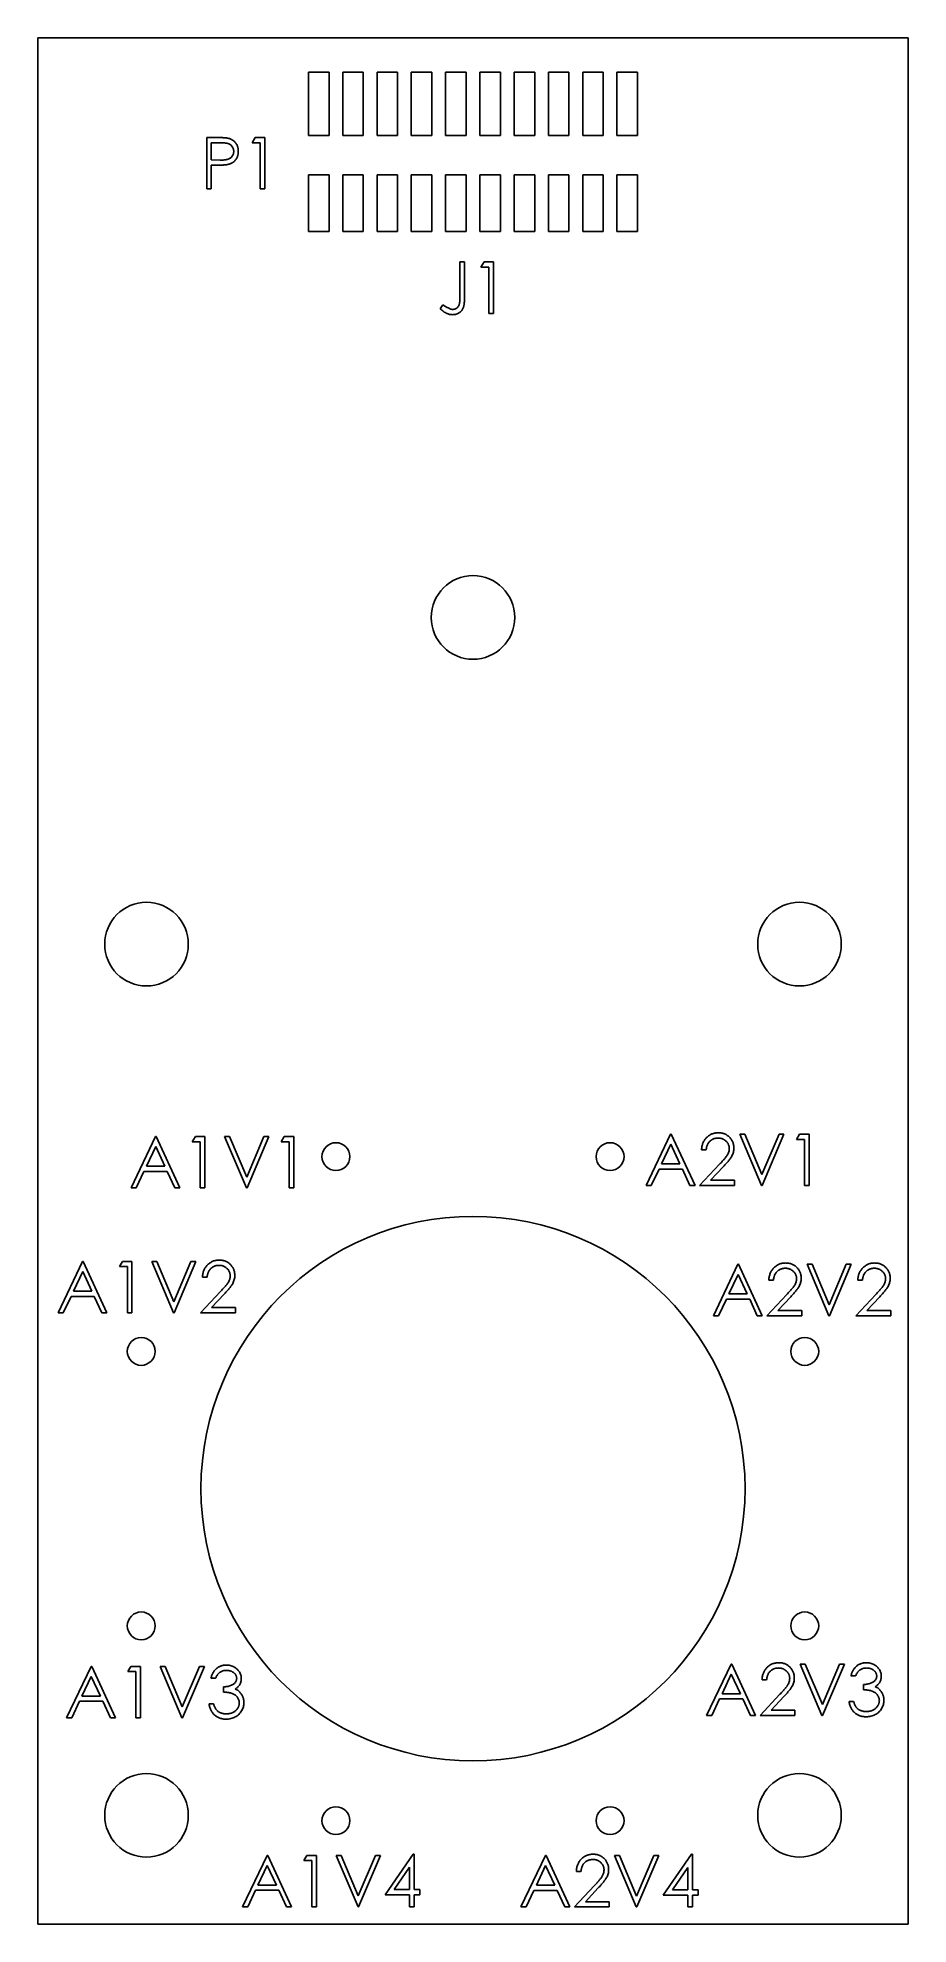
# Model space of a CAD drawing. Header units: millimetres. Extents: x 0 to 25.4, y 0 to 55.
import ezdxf

# ---------------------------------------------------------------- set-up
doc = ezdxf.new("R2010")
doc.units = ezdxf.units.MM

msp = doc.modelspace()

# ---------------------------------------------------------------- linework, layer by layer
at = {"color": 7, "linetype": 'Continuous', "lineweight": 25}
for p, q in [((25.4, 55), (0, 55)), ((0, 55), (0, 0)), ((25.4, 0), (25.4, 55)), ((8.5, 54), (7.9, 54)), ((7.9, 54), (7.9, 52.15)), ((8.5, 52.15), (8.5, 54)), ((9.5, 54), (8.9, 54)), ((8.9, 54), (8.9, 52.15)), ((9.5, 52.15), (9.5, 54)), ((10.5, 54), (9.9, 54)), ((9.9, 54), (9.9, 52.15)), ((10.5, 52.15), (10.5, 54)), ((11.5, 54), (10.9, 54)), ((10.9, 54), (10.9, 52.15)), ((11.5, 52.15), (11.5, 54)), ((12.5, 54), (11.9, 54)), ((11.9, 54), (11.9, 52.15)), ((12.5, 52.15), (12.5, 54)), ((13.5, 54), (12.9, 54)), ((12.9, 54), (12.9, 52.15)), ((13.5, 52.15), (13.5, 54)), ((14.5, 54), (13.9, 54)), ((13.9, 54), (13.9, 52.15)), ((14.5, 52.15), (14.5, 54)), ((15.5, 54), (14.9, 54)), ((14.9, 54), (14.9, 52.15)), ((15.5, 52.15), (15.5, 54)), ((16.5, 54), (15.9, 54)), ((15.9, 54), (15.9, 52.15)), ((16.5, 52.15), (16.5, 54)), ((17.5, 54), (16.9, 54)), ((16.9, 54), (16.9, 52.15)), ((17.5, 52.15), (17.5, 54)), ((4.93, 52.09), (5.224, 52.09)), ((4.93, 50.59), (4.93, 52.09)), ((5.065, 51.936), (5.065, 51.436)), ((5.339, 51.936), (5.065, 51.936)), ((6.257, 51.936), (6.345, 52.09)), ((6.488, 51.936), (6.257, 51.936)), ((6.345, 52.09), (6.622, 52.09)), ((6.488, 50.59), (6.488, 51.936)), ((6.622, 52.09), (6.622, 50.59)), ((7.9, 52.15), (8.5, 52.15)), ((8.9, 52.15), (9.5, 52.15)), ((9.9, 52.15), (10.5, 52.15)), ((10.9, 52.15), (11.5, 52.15)), ((11.9, 52.15), (12.5, 52.15)), ((12.9, 52.15), (13.5, 52.15)), ((13.9, 52.15), (14.5, 52.15)), ((14.9, 52.15), (15.5, 52.15)), ((15.9, 52.15), (16.5, 52.15)), ((16.9, 52.15), (17.5, 52.15)), ((5.065, 51.436), (5.327, 51.433)), ((5.065, 51.282), (5.065, 50.59)), ((5.172, 51.282), (5.065, 51.282)), ((8.5, 51), (7.9, 51)), ((7.9, 51), (7.9, 49.35)), ((8.5, 49.35), (8.5, 51)), ((8.9, 51), (8.9, 49.35)), ((9.5, 51), (8.9, 51)), ((9.5, 49.35), (9.5, 51)), ((10.5, 51), (9.9, 51)), ((9.9, 51), (9.9, 49.35)), ((10.5, 49.35), (10.5, 51)), ((11.5, 51), (10.9, 51)), ((10.9, 51), (10.9, 49.35)), ((11.5, 49.35), (11.5, 51)), ((12.5, 51), (11.9, 51)), ((11.9, 51), (11.9, 49.35)), ((12.5, 49.35), (12.5, 51)), ((13.5, 51), (12.9, 51)), ((12.9, 51), (12.9, 49.35)), ((13.5, 49.35), (13.5, 51)), ((14.5, 51), (13.9, 51)), ((13.9, 51), (13.9, 49.35)), ((14.5, 49.35), (14.5, 51)), ((15.5, 51), (14.9, 51)), ((14.9, 51), (14.9, 49.35)), ((15.5, 49.35), (15.5, 51)), ((16.5, 51), (15.9, 51)), ((15.9, 51), (15.9, 49.35)), ((16.5, 49.35), (16.5, 51)), ((17.5, 51), (16.9, 51)), ((16.9, 51), (16.9, 49.35)), ((17.5, 49.35), (17.5, 51)), ((5.065, 50.59), (4.93, 50.59)), ((6.622, 50.59), (6.488, 50.59)), ((7.9, 49.35), (8.5, 49.35)), ((8.9, 49.35), (9.5, 49.35)), ((9.9, 49.35), (10.5, 49.35)), ((10.9, 49.35), (11.5, 49.35)), ((11.9, 49.35), (12.5, 49.35)), ((12.9, 49.35), (13.5, 49.35)), ((13.9, 49.35), (14.5, 49.35)), ((14.9, 49.35), (15.5, 49.35)), ((15.9, 49.35), (16.5, 49.35)), ((16.9, 49.35), (17.5, 49.35)), ((12.318, 48.465), (12.453, 48.465)), ((12.318, 47.467), (12.318, 48.465)), ((12.453, 48.465), (12.453, 47.452)), ((12.933, 48.311), (13.022, 48.465)), ((13.022, 48.465), (13.299, 48.465)), ((13.299, 48.465), (13.299, 46.965)), ((13.164, 48.311), (12.933, 48.311)), ((13.164, 46.965), (13.164, 48.311)), ((11.741, 47.1), (11.82, 47.215)), ((13.299, 46.965), (13.164, 46.965)), ((2.723, 21.466), (3.434, 22.966)), ((3.442, 22.674), (3.171, 22.101)), ((3.434, 22.966), (3.454, 22.966)), ((3.707, 22.101), (3.442, 22.674)), ((3.454, 22.966), (4.146, 21.466)), ((4.511, 22.812), (4.599, 22.966)), ((4.742, 22.812), (4.511, 22.812)), ((4.599, 22.966), (4.877, 22.966)), ((4.742, 21.466), (4.742, 22.812)), ((4.877, 22.966), (4.877, 21.466)), ((5.454, 22.966), (5.598, 22.966)), ((6.088, 21.466), (5.454, 22.966)), ((5.598, 22.966), (6.098, 21.784)), ((6.098, 21.784), (6.598, 22.966)), ((6.742, 22.966), (6.107, 21.466)), ((6.598, 22.966), (6.742, 22.966)), ((7.107, 22.812), (7.195, 22.966)), ((7.338, 22.812), (7.107, 22.812)), ((7.195, 22.966), (7.473, 22.966)), ((7.338, 21.466), (7.338, 22.812)), ((7.473, 22.966), (7.473, 21.466)), ((17.754, 21.537), (18.466, 23.037)), ((18.474, 22.744), (18.202, 22.171)), ((18.466, 23.037), (18.485, 23.037)), ((18.738, 22.171), (18.474, 22.744)), ((18.485, 23.037), (19.177, 21.537)), ((19.504, 22.575), (19.37, 22.575)), ((20.485, 23.037), (20.629, 23.037)), ((21.12, 21.537), (20.485, 23.037)), ((20.629, 23.037), (21.129, 21.855)), ((21.129, 21.855), (21.629, 23.037)), ((21.773, 23.037), (21.139, 21.537)), ((21.629, 23.037), (21.773, 23.037)), ((22.139, 22.883), (22.227, 23.037)), ((22.37, 22.883), (22.139, 22.883)), ((22.227, 23.037), (22.504, 23.037)), ((22.37, 21.537), (22.37, 22.883)), ((22.504, 23.037), (22.504, 21.537)), ((3.171, 22.101), (3.707, 22.101)), ((18.129, 22.017), (17.901, 21.537)), ((18.809, 22.017), (18.129, 22.017)), ((18.202, 22.171), (18.738, 22.171)), ((19.031, 21.537), (18.809, 22.017)), ((19.312, 21.537), (19.894, 22.157)), ((20.008, 22.091), (19.633, 21.69)), ((2.87, 21.466), (2.723, 21.466)), ((3.098, 21.947), (2.87, 21.466)), ((3.778, 21.947), (3.098, 21.947)), ((4, 21.466), (3.778, 21.947)), ((4.146, 21.466), (4, 21.466)), ((4.877, 21.466), (4.742, 21.466)), ((6.107, 21.466), (6.088, 21.466)), ((7.473, 21.466), (7.338, 21.466)), ((17.901, 21.537), (17.754, 21.537)), ((19.177, 21.537), (19.031, 21.537)), ((20.331, 21.537), (19.312, 21.537)), ((19.633, 21.69), (20.331, 21.69)), ((20.331, 21.69), (20.331, 21.537)), ((21.139, 21.537), (21.12, 21.537)), ((22.504, 21.537), (22.37, 21.537)), ((0.597, 17.825), (1.308, 19.325)), ((1.308, 19.325), (1.328, 19.325)), ((1.328, 19.325), (2.02, 17.825)), ((2.385, 19.172), (2.473, 19.325)), ((2.473, 19.325), (2.751, 19.325)), ((2.751, 19.325), (2.751, 17.825)), ((3.328, 19.325), (3.472, 19.325)), ((3.962, 17.825), (3.328, 19.325)), ((3.472, 19.325), (3.972, 18.143)), ((3.972, 18.143), (4.472, 19.325)), ((4.616, 19.325), (3.982, 17.825)), ((4.472, 19.325), (4.616, 19.325)), ((1.317, 19.033), (1.045, 18.46)), ((1.581, 18.46), (1.317, 19.033)), ((2.616, 19.172), (2.385, 19.172)), ((2.616, 17.825), (2.616, 19.172)), ((4.943, 18.864), (4.808, 18.864)), ((19.717, 17.74), (20.429, 19.24)), ((20.437, 18.948), (20.165, 18.375)), ((20.429, 19.24), (20.448, 19.24)), ((20.701, 18.375), (20.437, 18.948)), ((20.448, 19.24), (21.14, 17.74)), ((21.467, 18.779), (21.333, 18.779)), ((22.448, 19.24), (22.592, 19.24)), ((23.083, 17.74), (22.448, 19.24)), ((22.592, 19.24), (23.092, 18.058)), ((23.092, 18.058), (23.592, 19.24)), ((23.736, 19.24), (23.102, 17.74)), ((23.592, 19.24), (23.736, 19.24)), ((24.063, 18.779), (23.929, 18.779)), ((0.972, 18.306), (0.744, 17.825)), ((1.652, 18.306), (0.972, 18.306)), ((1.045, 18.46), (1.581, 18.46)), ((1.874, 17.825), (1.652, 18.306)), ((4.751, 17.825), (5.332, 18.446)), ((5.447, 18.38), (5.072, 17.979)), ((20.092, 18.221), (19.864, 17.74)), ((20.772, 18.221), (20.092, 18.221)), ((20.165, 18.375), (20.701, 18.375)), ((20.994, 17.74), (20.772, 18.221)), ((21.275, 17.74), (21.857, 18.361)), ((21.971, 18.295), (21.596, 17.894)), ((23.871, 17.74), (24.453, 18.361)), ((24.568, 18.295), (24.192, 17.894)), ((0.744, 17.825), (0.597, 17.825)), ((2.02, 17.825), (1.874, 17.825)), ((2.751, 17.825), (2.616, 17.825)), ((3.982, 17.825), (3.962, 17.825)), ((5.77, 17.825), (4.751, 17.825)), ((5.072, 17.979), (5.77, 17.979)), ((5.77, 17.979), (5.77, 17.825)), ((19.864, 17.74), (19.717, 17.74)), ((21.14, 17.74), (20.994, 17.74)), ((22.294, 17.74), (21.275, 17.74)), ((21.596, 17.894), (22.294, 17.894)), ((22.294, 17.894), (22.294, 17.74)), ((23.102, 17.74), (23.083, 17.74)), ((24.89, 17.74), (23.871, 17.74)), ((24.192, 17.894), (24.89, 17.894)), ((24.89, 17.894), (24.89, 17.74)), ((0.844, 6.019), (1.555, 7.519)), ((1.564, 7.226), (1.292, 6.653)), ((1.555, 7.519), (1.575, 7.519)), ((1.828, 6.653), (1.564, 7.226)), ((1.575, 7.519), (2.267, 6.019)), ((2.632, 7.365), (2.72, 7.519)), ((2.863, 7.365), (2.632, 7.365)), ((2.72, 7.519), (2.998, 7.519)), ((2.863, 6.019), (2.863, 7.365)), ((2.998, 7.519), (2.998, 6.019)), ((3.575, 7.519), (3.719, 7.519)), ((4.209, 6.019), (3.575, 7.519)), ((3.719, 7.519), (4.219, 6.337)), ((4.219, 6.337), (4.719, 7.519)), ((4.863, 7.519), (4.229, 6.019)), ((4.719, 7.519), (4.863, 7.519)), ((5.19, 7.173), (5.055, 7.173)), ((19.517, 6.087), (20.228, 7.587)), ((20.236, 7.295), (19.965, 6.722)), ((20.228, 7.587), (20.248, 7.587)), ((20.501, 6.722), (20.236, 7.295)), ((20.248, 7.587), (20.94, 6.087)), ((22.248, 7.587), (22.392, 7.587)), ((22.882, 6.087), (22.248, 7.587)), ((22.392, 7.587), (22.892, 6.405)), ((22.892, 6.405), (23.392, 7.587)), ((23.536, 7.587), (22.901, 6.087)), ((23.392, 7.587), (23.536, 7.587)), ((23.863, 7.241), (23.728, 7.241)), ((1.292, 6.653), (1.828, 6.653)), ((5.421, 6.769), (5.421, 6.923)), ((19.965, 6.722), (20.501, 6.722)), ((21.074, 6.087), (21.656, 6.708)), ((21.267, 7.125), (21.132, 7.125)), ((21.771, 6.641), (21.396, 6.241)), ((24.094, 6.837), (24.094, 6.991)), ((1.219, 6.5), (0.991, 6.019)), ((1.899, 6.5), (1.219, 6.5)), ((2.121, 6.019), (1.899, 6.5)), ((4.998, 6.423), (5.132, 6.423)), ((19.664, 6.087), (19.517, 6.087)), ((19.892, 6.568), (19.664, 6.087)), ((20.572, 6.568), (19.892, 6.568)), ((20.793, 6.087), (20.572, 6.568)), ((20.94, 6.087), (20.793, 6.087)), ((22.094, 6.087), (21.074, 6.087)), ((21.396, 6.241), (22.094, 6.241)), ((22.094, 6.241), (22.094, 6.087)), ((22.901, 6.087), (22.882, 6.087)), ((23.671, 6.491), (23.805, 6.491)), ((0.991, 6.019), (0.844, 6.019)), ((2.267, 6.019), (2.121, 6.019)), ((2.998, 6.019), (2.863, 6.019)), ((4.229, 6.019), (4.209, 6.019)), ((5.979, 0.509), (6.691, 2.009)), ((6.699, 1.717), (6.427, 1.144)), ((6.691, 2.009), (6.71, 2.009)), ((6.963, 1.144), (6.699, 1.717)), ((6.71, 2.009), (7.402, 0.509)), ((7.768, 1.855), (7.856, 2.009)), ((7.998, 1.855), (7.768, 1.855)), ((7.856, 2.009), (8.133, 2.009)), ((7.998, 0.509), (7.998, 1.855)), ((8.133, 2.009), (8.133, 0.509)), ((8.71, 2.009), (8.854, 2.009)), ((9.345, 0.509), (8.71, 2.009)), ((8.854, 2.009), (9.354, 0.827)), ((9.354, 0.827), (9.854, 2.009)), ((9.998, 2.009), (9.364, 0.509)), ((9.854, 2.009), (9.998, 2.009)), ((10.133, 0.855), (10.952, 2.048)), ((10.845, 1.66), (10.397, 1.009)), ((10.845, 1.009), (10.845, 1.66)), ((10.952, 2.048), (10.979, 2.048)), ((10.979, 2.048), (10.979, 1.009)), ((14.1, 0.504), (14.811, 2.004)), ((14.819, 1.712), (14.548, 1.139)), ((14.811, 2.004), (14.83, 2.004)), ((15.084, 1.139), (14.819, 1.712)), ((14.83, 2.004), (15.523, 0.504)), ((16.83, 2.004), (16.975, 2.004)), ((17.465, 0.504), (16.83, 2.004)), ((16.975, 2.004), (17.475, 0.822)), ((17.475, 0.822), (17.975, 2.004)), ((18.119, 2.004), (17.484, 0.504)), ((17.975, 2.004), (18.119, 2.004)), ((18.253, 0.85), (19.072, 2.043)), ((18.965, 1.656), (18.518, 1.004)), ((18.965, 1.004), (18.965, 1.656)), ((19.072, 2.043), (19.1, 2.043)), ((19.1, 2.043), (19.1, 1.004)), ((6.427, 1.144), (6.963, 1.144)), ((14.548, 1.139), (15.084, 1.139)), ((15.657, 0.504), (16.239, 1.125)), ((15.85, 1.543), (15.715, 1.543)), ((6.354, 0.99), (6.126, 0.509)), ((7.034, 0.99), (6.354, 0.99)), ((7.256, 0.509), (7.034, 0.99)), ((10.845, 0.855), (10.133, 0.855)), ((10.397, 1.009), (10.845, 1.009)), ((10.845, 0.509), (10.845, 0.855)), ((10.979, 1.009), (11.152, 1.009)), ((10.979, 0.855), (10.979, 0.509)), ((11.152, 0.855), (10.979, 0.855)), ((11.152, 1.009), (11.152, 0.855)), ((14.475, 0.985), (14.247, 0.504)), ((15.155, 0.985), (14.475, 0.985)), ((15.376, 0.504), (15.155, 0.985)), ((16.354, 1.059), (15.978, 0.658)), ((15.978, 0.658), (16.676, 0.658)), ((16.676, 0.658), (16.676, 0.504)), ((18.965, 0.85), (18.253, 0.85)), ((18.518, 1.004), (18.965, 1.004)), ((18.965, 0.504), (18.965, 0.85)), ((19.1, 1.004), (19.273, 1.004)), ((19.1, 0.85), (19.1, 0.504)), ((19.273, 0.85), (19.1, 0.85)), ((19.273, 1.004), (19.273, 0.85)), ((0, 0), (25.4, 0)), ((6.126, 0.509), (5.979, 0.509)), ((7.402, 0.509), (7.256, 0.509)), ((8.133, 0.509), (7.998, 0.509)), ((9.364, 0.509), (9.345, 0.509)), ((10.979, 0.509), (10.845, 0.509)), ((14.247, 0.504), (14.1, 0.504)), ((15.523, 0.504), (15.376, 0.504)), ((16.676, 0.504), (15.657, 0.504)), ((17.484, 0.504), (17.465, 0.504)), ((19.1, 0.504), (18.965, 0.504))]:
    msp.add_line(p, q, dxfattribs=at)
for centre, radius in [((12.7, 38.1), 1.219), ((3.175, 28.575), 1.219), ((22.225, 28.575), 1.219), ((8.7, 22.38), 0.406), ((16.7, 22.38), 0.406), ((12.7, 12.7), 7.937), ((3.02, 16.7), 0.406), ((22.38, 16.7), 0.406), ((3.02, 8.7), 0.406), ((22.38, 8.7), 0.406), ((3.175, 3.175), 1.219), ((22.225, 3.175), 1.219), ((8.7, 3.02), 0.406), ((16.7, 3.02), 0.406)]:
    msp.add_circle(centre, radius, dxfattribs=at)
for points, knots in [([(5.224, 52.09), (5.244, 52.09), (5.283, 52.09), (5.339, 52.088), (5.389, 52.087), (5.435, 52.084), (5.475, 52.081), (5.51, 52.078), (5.54, 52.073), (5.558, 52.069), (5.566, 52.067)], [0, 0, 0, 0, 0.176956, 0.339055, 0.486318, 0.618781, 0.735619, 0.838742, 0.926457, 1, 1, 1, 1]), ([(5.718, 51.687), (5.718, 51.699), (5.717, 51.723), (5.709, 51.758), (5.695, 51.792), (5.677, 51.823), (5.654, 51.851), (5.628, 51.876), (5.598, 51.896), (5.57, 51.908), (5.546, 51.916), (5.524, 51.922), (5.5, 51.926), (5.473, 51.93), (5.443, 51.933), (5.411, 51.935), (5.376, 51.936), (5.352, 51.936), (5.339, 51.936)], [0, 0, 0, 0, 0.070044, 0.139238, 0.208197, 0.279173, 0.349987, 0.418354, 0.48761, 0.557411, 0.59533, 0.637964, 0.685913, 0.738185, 0.796103, 0.858517, 0.926658, 1, 1, 1, 1]), ([(5.566, 52.067), (5.576, 52.064), (5.597, 52.059), (5.626, 52.048), (5.654, 52.034), (5.681, 52.019), (5.706, 52.001), (5.73, 51.982), (5.752, 51.96), (5.773, 51.936), (5.792, 51.911), (5.808, 51.884), (5.822, 51.855), (5.834, 51.825), (5.842, 51.792), (5.848, 51.759), (5.852, 51.724), (5.853, 51.7), (5.853, 51.687)], [0, 0, 0, 0, 0.062481, 0.12349, 0.183411, 0.243153, 0.302127, 0.36171, 0.421842, 0.482932, 0.544552, 0.605681, 0.66768, 0.729984, 0.794551, 0.860346, 0.928907, 1, 1, 1, 1]), ([(5.554, 51.307), (5.544, 51.305), (5.524, 51.3), (5.49, 51.295), (5.45, 51.291), (5.405, 51.288), (5.355, 51.285), (5.299, 51.283), (5.237, 51.282), (5.194, 51.282), (5.172, 51.282)], [0, 0, 0, 0, 0.075173, 0.164746, 0.268017, 0.385912, 0.517789, 0.663691, 0.824413, 1, 1, 1, 1]), ([(5.327, 51.433), (5.34, 51.433), (5.365, 51.433), (5.401, 51.434), (5.434, 51.436), (5.464, 51.439), (5.492, 51.443), (5.517, 51.447), (5.54, 51.453), (5.566, 51.461), (5.595, 51.475), (5.627, 51.495), (5.654, 51.52), (5.677, 51.549), (5.695, 51.58), (5.709, 51.614), (5.717, 51.65), (5.718, 51.674), (5.718, 51.687)], [0, 0, 0, 0, 0.072538, 0.140034, 0.202496, 0.260575, 0.313228, 0.361583, 0.404878, 0.444127, 0.5164, 0.586507, 0.655085, 0.724384, 0.793974, 0.861638, 0.930111, 1, 1, 1, 1]), ([(5.853, 51.687), (5.853, 51.675), (5.853, 51.651), (5.848, 51.616), (5.843, 51.582), (5.834, 51.55), (5.822, 51.52), (5.809, 51.491), (5.792, 51.464), (5.774, 51.438), (5.753, 51.415), (5.73, 51.393), (5.705, 51.374), (5.679, 51.356), (5.65, 51.341), (5.62, 51.327), (5.587, 51.316), (5.565, 51.31), (5.554, 51.307)], [0, 0, 0, 0, 0.070119, 0.137192, 0.202016, 0.264631, 0.326117, 0.38601, 0.445812, 0.505298, 0.564633, 0.624283, 0.683902, 0.743953, 0.805388, 0.868388, 0.933084, 1, 1, 1, 1]), ([(12.453, 47.452), (12.453, 47.433), (12.452, 47.397), (12.451, 47.346), (12.448, 47.298), (12.444, 47.255), (12.439, 47.217), (12.433, 47.183), (12.426, 47.153), (12.416, 47.12), (12.398, 47.083), (12.372, 47.044), (12.339, 47.01), (12.301, 46.98), (12.258, 46.956), (12.21, 46.939), (12.158, 46.928), (12.122, 46.927), (12.103, 46.926)], [0, 0, 0, 0, 0.077361, 0.148542, 0.214008, 0.272995, 0.326409, 0.37388, 0.41602, 0.452126, 0.518002, 0.582367, 0.647044, 0.71333, 0.780912, 0.850395, 0.922923, 1, 1, 1, 1]), ([(12.11, 47.08), (12.121, 47.081), (12.141, 47.082), (12.171, 47.089), (12.2, 47.101), (12.226, 47.118), (12.25, 47.138), (12.27, 47.163), (12.286, 47.19), (12.296, 47.216), (12.303, 47.24), (12.307, 47.261), (12.31, 47.286), (12.313, 47.315), (12.315, 47.348), (12.317, 47.384), (12.318, 47.424), (12.318, 47.452), (12.318, 47.467)], [0, 0, 0, 0, 0.062326, 0.123196, 0.184036, 0.246964, 0.310699, 0.373268, 0.436588, 0.502125, 0.539005, 0.583255, 0.634447, 0.692676, 0.75857, 0.831659, 0.911917, 1, 1, 1, 1]), ([(12.103, 46.926), (12.088, 46.927), (12.059, 46.928), (12.016, 46.935), (11.972, 46.947), (11.928, 46.964), (11.884, 46.988), (11.838, 47.018), (11.79, 47.056), (11.758, 47.085), (11.741, 47.1)], [0, 0, 0, 0, 0.106071, 0.213422, 0.321685, 0.433858, 0.554081, 0.687587, 0.836466, 1, 1, 1, 1]), ([(11.82, 47.215), (11.839, 47.202), (11.873, 47.179), (11.924, 47.148), (11.969, 47.122), (11.999, 47.108), (12.012, 47.102)], [0, 0, 0, 0, 0.299184, 0.564899, 0.798548, 1, 1, 1, 1]), ([(12.012, 47.102), (12.02, 47.099), (12.037, 47.092), (12.061, 47.085), (12.086, 47.081), (12.102, 47.081), (12.11, 47.08)], [0, 0, 0, 0, 0.262952, 0.515707, 0.762109, 1, 1, 1, 1]), ([(19.37, 22.575), (19.37, 22.593), (19.372, 22.628), (19.38, 22.679), (19.392, 22.728), (19.408, 22.774), (19.428, 22.818), (19.453, 22.86), (19.481, 22.899), (19.514, 22.935), (19.55, 22.968), (19.588, 22.997), (19.628, 23.021), (19.67, 23.041), (19.714, 23.056), (19.761, 23.067), (19.809, 23.074), (19.842, 23.075), (19.859, 23.075)], [0, 0, 0, 0, 0.068791, 0.135103, 0.198979, 0.261904, 0.323495, 0.385195, 0.446969, 0.509765, 0.572251, 0.633405, 0.693251, 0.752583, 0.812579, 0.873275, 0.93555, 1, 1, 1, 1]), ([(19.852, 22.921), (19.84, 22.921), (19.817, 22.92), (19.783, 22.916), (19.751, 22.909), (19.72, 22.899), (19.691, 22.886), (19.663, 22.871), (19.637, 22.852), (19.612, 22.831), (19.59, 22.807), (19.57, 22.78), (19.552, 22.752), (19.537, 22.721), (19.525, 22.688), (19.515, 22.652), (19.508, 22.614), (19.505, 22.588), (19.504, 22.575)], [0, 0, 0, 0, 0.064439, 0.126547, 0.186887, 0.245878, 0.304041, 0.362191, 0.420976, 0.48066, 0.5406, 0.600689, 0.661936, 0.724443, 0.789038, 0.856314, 0.926352, 1, 1, 1, 1]), ([(20.177, 22.617), (20.177, 22.627), (20.176, 22.648), (20.172, 22.677), (20.164, 22.706), (20.154, 22.733), (20.141, 22.76), (20.124, 22.785), (20.105, 22.809), (20.083, 22.832), (20.059, 22.853), (20.033, 22.871), (20.006, 22.887), (19.978, 22.899), (19.948, 22.909), (19.917, 22.916), (19.885, 22.92), (19.863, 22.921), (19.852, 22.921)], [0, 0, 0, 0, 0.061965, 0.122122, 0.180988, 0.239933, 0.299906, 0.359989, 0.421776, 0.486576, 0.551535, 0.615018, 0.677259, 0.73973, 0.80305, 0.866495, 0.931973, 1, 1, 1, 1]), ([(19.859, 23.075), (19.875, 23.075), (19.907, 23.074), (19.955, 23.067), (20, 23.057), (20.042, 23.043), (20.082, 23.024), (20.119, 23.001), (20.155, 22.974), (20.187, 22.943), (20.216, 22.909), (20.242, 22.873), (20.263, 22.836), (20.281, 22.798), (20.295, 22.758), (20.305, 22.716), (20.31, 22.673), (20.311, 22.644), (20.312, 22.629)], [0, 0, 0, 0, 0.0694755, 0.1365168, 0.2007888, 0.2638297, 0.325735, 0.3872907, 0.4495092, 0.5129678, 0.5762752, 0.6375801, 0.6979026, 0.7571721, 0.8165985, 0.8766532, 0.9372896, 1, 1, 1, 1]), ([(19.894, 22.157), (19.908, 22.172), (19.935, 22.201), (19.973, 22.242), (20.008, 22.281), (20.039, 22.316), (20.065, 22.349), (20.089, 22.378), (20.108, 22.405), (20.128, 22.436), (20.148, 22.474), (20.165, 22.521), (20.175, 22.569), (20.177, 22.601), (20.177, 22.617)], [0, 0, 0, 0, 0.110803, 0.212829, 0.306101, 0.390647, 0.466924, 0.534481, 0.593587, 0.644557, 0.7362, 0.825024, 0.911986, 1, 1, 1, 1]), ([(20.312, 22.629), (20.311, 22.608), (20.31, 22.567), (20.297, 22.506), (20.278, 22.447), (20.255, 22.4), (20.232, 22.361), (20.211, 22.33), (20.186, 22.296), (20.157, 22.26), (20.125, 22.221), (20.09, 22.18), (20.05, 22.136), (20.023, 22.106), (20.008, 22.091)], [0, 0, 0, 0, 0.098702, 0.195672, 0.292422, 0.391343, 0.444462, 0.504229, 0.570352, 0.642546, 0.722288, 0.807921, 0.90047, 1, 1, 1, 1]), ([(4.808, 18.864), (4.809, 18.882), (4.811, 18.917), (4.819, 18.968), (4.831, 19.017), (4.847, 19.063), (4.867, 19.107), (4.892, 19.149), (4.92, 19.188), (4.953, 19.224), (4.989, 19.257), (5.027, 19.285), (5.067, 19.309), (5.109, 19.33), (5.153, 19.345), (5.2, 19.356), (5.248, 19.363), (5.281, 19.363), (5.298, 19.364)], [0, 0, 0, 0, 0.068791, 0.135103, 0.198979, 0.261904, 0.323495, 0.385195, 0.446969, 0.509765, 0.572251, 0.633405, 0.693251, 0.752583, 0.812579, 0.873275, 0.93555, 1, 1, 1, 1]), ([(5.298, 19.364), (5.314, 19.363), (5.346, 19.363), (5.394, 19.356), (5.438, 19.346), (5.481, 19.332), (5.521, 19.313), (5.558, 19.289), (5.594, 19.263), (5.626, 19.231), (5.655, 19.198), (5.681, 19.162), (5.702, 19.125), (5.72, 19.087), (5.734, 19.047), (5.744, 19.005), (5.749, 18.962), (5.75, 18.933), (5.751, 18.918)], [0, 0, 0, 0, 0.069475, 0.136517, 0.200789, 0.26383, 0.325735, 0.387291, 0.449509, 0.512968, 0.576275, 0.63758, 0.697903, 0.757172, 0.816599, 0.876653, 0.93729, 1, 1, 1, 1]), ([(21.333, 18.779), (21.333, 18.797), (21.335, 18.832), (21.343, 18.883), (21.355, 18.932), (21.371, 18.978), (21.391, 19.022), (21.416, 19.064), (21.444, 19.103), (21.477, 19.139), (21.513, 19.172), (21.551, 19.2), (21.591, 19.224), (21.633, 19.245), (21.677, 19.26), (21.724, 19.271), (21.772, 19.278), (21.805, 19.279), (21.822, 19.279)], [0, 0, 0, 0, 0.068791, 0.135103, 0.198979, 0.261904, 0.323495, 0.385195, 0.446969, 0.509765, 0.572251, 0.633405, 0.693251, 0.752583, 0.812579, 0.873275, 0.93555, 1, 1, 1, 1]), ([(21.822, 19.279), (21.838, 19.278), (21.871, 19.278), (21.918, 19.271), (21.963, 19.261), (22.005, 19.247), (22.045, 19.228), (22.082, 19.205), (22.118, 19.178), (22.15, 19.146), (22.179, 19.113), (22.205, 19.077), (22.226, 19.04), (22.244, 19.002), (22.258, 18.962), (22.268, 18.92), (22.274, 18.877), (22.274, 18.848), (22.275, 18.833)], [0, 0, 0, 0, 0.069475, 0.136517, 0.200789, 0.26383, 0.325735, 0.387291, 0.449509, 0.512968, 0.576275, 0.63758, 0.697903, 0.757172, 0.816599, 0.876653, 0.93729, 1, 1, 1, 1]), ([(23.929, 18.779), (23.93, 18.797), (23.931, 18.832), (23.939, 18.883), (23.951, 18.932), (23.967, 18.978), (23.988, 19.022), (24.012, 19.064), (24.041, 19.103), (24.073, 19.139), (24.109, 19.172), (24.147, 19.2), (24.187, 19.224), (24.229, 19.245), (24.274, 19.26), (24.32, 19.271), (24.368, 19.278), (24.401, 19.279), (24.418, 19.279)], [0, 0, 0, 0, 0.068791, 0.135103, 0.198979, 0.261904, 0.323495, 0.385195, 0.446969, 0.509765, 0.572251, 0.633405, 0.693251, 0.752583, 0.812579, 0.873275, 0.93555, 1, 1, 1, 1]), ([(24.418, 19.279), (24.434, 19.278), (24.467, 19.278), (24.514, 19.271), (24.559, 19.261), (24.601, 19.247), (24.641, 19.228), (24.679, 19.205), (24.714, 19.178), (24.746, 19.146), (24.775, 19.113), (24.801, 19.077), (24.822, 19.04), (24.841, 19.002), (24.854, 18.962), (24.864, 18.92), (24.87, 18.877), (24.871, 18.848), (24.871, 18.833)], [0, 0, 0, 0, 0.069475, 0.136517, 0.200789, 0.26383, 0.325735, 0.387291, 0.449509, 0.512968, 0.576275, 0.63758, 0.697903, 0.757172, 0.816599, 0.876653, 0.93729, 1, 1, 1, 1]), ([(5.291, 19.21), (5.279, 19.21), (5.256, 19.209), (5.222, 19.205), (5.19, 19.198), (5.159, 19.188), (5.13, 19.175), (5.102, 19.159), (5.076, 19.141), (5.051, 19.119), (5.029, 19.096), (5.009, 19.069), (4.991, 19.041), (4.976, 19.01), (4.964, 18.977), (4.954, 18.941), (4.947, 18.903), (4.944, 18.877), (4.943, 18.864)], [0, 0, 0, 0, 0.064439, 0.126547, 0.186887, 0.245878, 0.304041, 0.362191, 0.420976, 0.48066, 0.5406, 0.600689, 0.661936, 0.724443, 0.789038, 0.856314, 0.926352, 1, 1, 1, 1]), ([(5.616, 18.906), (5.616, 18.916), (5.615, 18.936), (5.611, 18.966), (5.603, 18.994), (5.593, 19.022), (5.58, 19.048), (5.563, 19.073), (5.544, 19.098), (5.522, 19.121), (5.498, 19.141), (5.472, 19.16), (5.445, 19.175), (5.417, 19.188), (5.387, 19.198), (5.356, 19.205), (5.324, 19.209), (5.302, 19.21), (5.291, 19.21)], [0, 0, 0, 0, 0.061965, 0.122122, 0.180988, 0.239933, 0.299906, 0.359989, 0.421776, 0.486576, 0.551535, 0.615018, 0.677259, 0.73973, 0.80305, 0.866495, 0.931973, 1, 1, 1, 1]), ([(5.332, 18.446), (5.347, 18.461), (5.374, 18.489), (5.412, 18.531), (5.447, 18.569), (5.478, 18.605), (5.504, 18.637), (5.528, 18.667), (5.547, 18.694), (5.567, 18.725), (5.587, 18.763), (5.604, 18.809), (5.614, 18.857), (5.616, 18.89), (5.616, 18.906)], [0, 0, 0, 0, 0.110803, 0.212829, 0.306101, 0.390647, 0.466924, 0.534481, 0.593587, 0.644557, 0.7362, 0.825024, 0.911986, 1, 1, 1, 1]), ([(5.751, 18.918), (5.75, 18.897), (5.749, 18.856), (5.736, 18.795), (5.717, 18.736), (5.694, 18.688), (5.671, 18.65), (5.65, 18.619), (5.625, 18.585), (5.596, 18.548), (5.564, 18.51), (5.529, 18.468), (5.489, 18.425), (5.462, 18.395), (5.447, 18.38)], [0, 0, 0, 0, 0.098702, 0.195672, 0.292422, 0.391343, 0.444462, 0.504229, 0.570352, 0.642546, 0.722288, 0.807921, 0.90047, 1, 1, 1, 1]), ([(21.815, 19.125), (21.803, 19.125), (21.78, 19.124), (21.746, 19.12), (21.714, 19.113), (21.683, 19.103), (21.654, 19.09), (21.626, 19.074), (21.6, 19.056), (21.575, 19.034), (21.553, 19.011), (21.533, 18.984), (21.515, 18.956), (21.5, 18.925), (21.488, 18.892), (21.478, 18.856), (21.471, 18.818), (21.468, 18.792), (21.467, 18.779)], [0, 0, 0, 0, 0.064439, 0.126547, 0.186887, 0.245878, 0.304041, 0.362191, 0.420976, 0.48066, 0.5406, 0.600689, 0.661936, 0.724443, 0.789038, 0.856314, 0.926352, 1, 1, 1, 1]), ([(22.14, 18.821), (22.14, 18.831), (22.139, 18.851), (22.135, 18.881), (22.128, 18.909), (22.117, 18.937), (22.104, 18.963), (22.087, 18.988), (22.068, 19.013), (22.046, 19.036), (22.022, 19.056), (21.996, 19.075), (21.969, 19.09), (21.941, 19.103), (21.911, 19.113), (21.88, 19.12), (21.848, 19.124), (21.826, 19.125), (21.815, 19.125)], [0, 0, 0, 0, 0.061965, 0.122122, 0.180988, 0.239933, 0.299906, 0.359989, 0.421776, 0.486576, 0.551535, 0.615018, 0.677259, 0.73973, 0.80305, 0.866495, 0.931973, 1, 1, 1, 1]), ([(21.857, 18.361), (21.871, 18.376), (21.898, 18.404), (21.936, 18.446), (21.971, 18.484), (22.002, 18.52), (22.028, 18.553), (22.052, 18.582), (22.071, 18.609), (22.091, 18.64), (22.111, 18.678), (22.128, 18.724), (22.138, 18.772), (22.14, 18.805), (22.14, 18.821)], [0, 0, 0, 0, 0.110803, 0.212829, 0.306101, 0.390647, 0.466924, 0.534481, 0.593587, 0.644557, 0.7362, 0.825024, 0.911986, 1, 1, 1, 1]), ([(22.275, 18.833), (22.274, 18.812), (22.273, 18.771), (22.26, 18.71), (22.241, 18.651), (22.218, 18.603), (22.195, 18.565), (22.174, 18.534), (22.149, 18.5), (22.12, 18.464), (22.089, 18.425), (22.053, 18.383), (22.013, 18.34), (21.986, 18.31), (21.971, 18.295)], [0, 0, 0, 0, 0.098702, 0.195672, 0.292422, 0.391343, 0.444462, 0.504229, 0.570352, 0.642546, 0.722288, 0.807921, 0.90047, 1, 1, 1, 1]), ([(24.411, 19.125), (24.399, 19.125), (24.376, 19.124), (24.342, 19.12), (24.31, 19.113), (24.279, 19.103), (24.25, 19.09), (24.222, 19.074), (24.196, 19.056), (24.171, 19.034), (24.149, 19.011), (24.129, 18.984), (24.111, 18.956), (24.096, 18.925), (24.084, 18.892), (24.075, 18.856), (24.067, 18.818), (24.065, 18.792), (24.063, 18.779)], [0, 0, 0, 0, 0.064439, 0.126547, 0.186887, 0.245878, 0.304041, 0.362191, 0.420976, 0.48066, 0.5406, 0.600689, 0.661936, 0.724443, 0.789038, 0.856314, 0.926352, 1, 1, 1, 1]), ([(24.736, 18.821), (24.736, 18.831), (24.736, 18.851), (24.731, 18.881), (24.724, 18.909), (24.713, 18.937), (24.7, 18.963), (24.683, 18.988), (24.664, 19.013), (24.642, 19.036), (24.618, 19.056), (24.593, 19.075), (24.566, 19.09), (24.537, 19.103), (24.508, 19.113), (24.477, 19.12), (24.444, 19.124), (24.422, 19.125), (24.411, 19.125)], [0, 0, 0, 0, 0.061965, 0.122122, 0.180988, 0.239933, 0.299906, 0.359989, 0.421776, 0.486576, 0.551535, 0.615018, 0.677259, 0.73973, 0.80305, 0.866495, 0.931973, 1, 1, 1, 1]), ([(24.453, 18.361), (24.467, 18.376), (24.494, 18.404), (24.533, 18.446), (24.567, 18.484), (24.598, 18.52), (24.625, 18.553), (24.648, 18.582), (24.667, 18.609), (24.687, 18.64), (24.707, 18.678), (24.724, 18.724), (24.735, 18.772), (24.736, 18.805), (24.736, 18.821)], [0, 0, 0, 0, 0.110803, 0.212829, 0.306101, 0.390647, 0.466924, 0.534481, 0.593587, 0.644557, 0.7362, 0.825024, 0.911986, 1, 1, 1, 1]), ([(24.871, 18.833), (24.87, 18.812), (24.869, 18.771), (24.857, 18.71), (24.837, 18.651), (24.814, 18.603), (24.791, 18.565), (24.77, 18.534), (24.745, 18.5), (24.717, 18.464), (24.685, 18.425), (24.649, 18.383), (24.61, 18.34), (24.582, 18.31), (24.568, 18.295)], [0, 0, 0, 0, 0.098702, 0.195672, 0.292422, 0.391343, 0.444462, 0.504229, 0.570352, 0.642546, 0.722288, 0.807921, 0.90047, 1, 1, 1, 1]), ([(5.055, 7.173), (5.059, 7.188), (5.066, 7.217), (5.081, 7.259), (5.097, 7.299), (5.117, 7.336), (5.138, 7.371), (5.162, 7.402), (5.189, 7.432), (5.218, 7.458), (5.248, 7.481), (5.28, 7.501), (5.314, 7.519), (5.349, 7.533), (5.385, 7.544), (5.423, 7.551), (5.462, 7.557), (5.489, 7.557), (5.502, 7.557)], [0, 0, 0, 0, 0.072625, 0.141977, 0.208985, 0.273957, 0.336889, 0.398745, 0.460116, 0.520825, 0.580994, 0.640152, 0.698622, 0.757271, 0.816427, 0.876254, 0.937165, 1, 1, 1, 1]), ([(5.504, 7.403), (5.487, 7.403), (5.453, 7.402), (5.405, 7.391), (5.361, 7.375), (5.326, 7.356), (5.301, 7.337), (5.283, 7.32), (5.265, 7.301), (5.249, 7.28), (5.233, 7.256), (5.218, 7.231), (5.203, 7.203), (5.195, 7.183), (5.19, 7.173)], [0, 0, 0, 0, 0.122712, 0.239685, 0.351816, 0.463766, 0.520818, 0.579448, 0.640604, 0.705298, 0.773634, 0.844669, 0.920057, 1, 1, 1, 1]), ([(5.421, 6.923), (5.439, 6.923), (5.476, 6.924), (5.529, 6.931), (5.58, 6.941), (5.627, 6.957), (5.67, 6.976), (5.708, 6.997), (5.739, 7.021), (5.764, 7.047), (5.782, 7.076), (5.796, 7.105), (5.804, 7.136), (5.805, 7.158), (5.805, 7.168)], [0, 0, 0, 0, 0.110166, 0.215787, 0.318027, 0.417574, 0.51165, 0.596162, 0.672935, 0.74367, 0.810677, 0.874059, 0.936696, 1, 1, 1, 1]), ([(5.502, 7.557), (5.522, 7.557), (5.56, 7.556), (5.617, 7.545), (5.672, 7.528), (5.724, 7.505), (5.773, 7.476), (5.816, 7.442), (5.853, 7.402), (5.884, 7.359), (5.909, 7.313), (5.927, 7.266), (5.938, 7.217), (5.939, 7.184), (5.94, 7.168)], [0, 0, 0, 0, 0.090254, 0.17854, 0.266093, 0.354631, 0.441886, 0.525747, 0.608114, 0.690197, 0.770821, 0.848326, 0.924012, 1, 1, 1, 1]), ([(5.805, 7.168), (5.805, 7.176), (5.805, 7.192), (5.8, 7.214), (5.794, 7.236), (5.785, 7.258), (5.772, 7.278), (5.758, 7.298), (5.74, 7.316), (5.72, 7.334), (5.698, 7.35), (5.675, 7.364), (5.65, 7.377), (5.623, 7.386), (5.595, 7.394), (5.566, 7.399), (5.535, 7.403), (5.514, 7.403), (5.504, 7.403)], [0, 0, 0, 0, 0.055275, 0.109966, 0.163247, 0.218076, 0.273301, 0.330909, 0.390995, 0.454176, 0.518862, 0.583311, 0.648517, 0.715031, 0.782502, 0.852323, 0.924928, 1, 1, 1, 1]), ([(5.94, 7.168), (5.94, 7.152), (5.939, 7.121), (5.93, 7.075), (5.916, 7.033), (5.897, 6.992), (5.872, 6.955), (5.842, 6.92), (5.806, 6.887), (5.779, 6.869), (5.765, 6.859)], [0, 0, 0, 0, 0.1280675, 0.2506083, 0.3706302, 0.4900722, 0.6103748, 0.7343131, 0.8632165, 1, 1, 1, 1]), ([(21.132, 7.125), (21.133, 7.143), (21.135, 7.178), (21.143, 7.23), (21.154, 7.278), (21.171, 7.325), (21.191, 7.369), (21.215, 7.41), (21.244, 7.449), (21.277, 7.485), (21.312, 7.518), (21.35, 7.547), (21.391, 7.571), (21.433, 7.591), (21.477, 7.606), (21.523, 7.618), (21.572, 7.624), (21.605, 7.625), (21.621, 7.625)], [0, 0, 0, 0, 0.068791, 0.135103, 0.198979, 0.261904, 0.323495, 0.385195, 0.446969, 0.509765, 0.572251, 0.633405, 0.693251, 0.752583, 0.812579, 0.873275, 0.93555, 1, 1, 1, 1]), ([(21.614, 7.472), (21.603, 7.471), (21.58, 7.471), (21.546, 7.466), (21.514, 7.459), (21.483, 7.449), (21.453, 7.437), (21.426, 7.421), (21.399, 7.402), (21.375, 7.381), (21.352, 7.357), (21.332, 7.331), (21.315, 7.302), (21.3, 7.271), (21.287, 7.238), (21.278, 7.203), (21.271, 7.165), (21.268, 7.139), (21.267, 7.125)], [0, 0, 0, 0, 0.064439, 0.126547, 0.186887, 0.245878, 0.304041, 0.362191, 0.420976, 0.48066, 0.5406, 0.600689, 0.661936, 0.724443, 0.789038, 0.856314, 0.926352, 1, 1, 1, 1]), ([(21.94, 7.168), (21.94, 7.178), (21.939, 7.198), (21.934, 7.227), (21.927, 7.256), (21.917, 7.284), (21.903, 7.31), (21.887, 7.335), (21.868, 7.359), (21.846, 7.382), (21.822, 7.403), (21.796, 7.421), (21.769, 7.437), (21.741, 7.45), (21.711, 7.46), (21.68, 7.466), (21.648, 7.471), (21.626, 7.471), (21.614, 7.472)], [0, 0, 0, 0, 0.061965, 0.122122, 0.180988, 0.239933, 0.299906, 0.359989, 0.421776, 0.486576, 0.551535, 0.615018, 0.677259, 0.73973, 0.80305, 0.866495, 0.931973, 1, 1, 1, 1]), ([(21.621, 7.625), (21.638, 7.625), (21.67, 7.624), (21.717, 7.618), (21.762, 7.608), (21.805, 7.593), (21.845, 7.574), (21.882, 7.551), (21.918, 7.524), (21.95, 7.493), (21.979, 7.46), (22.004, 7.424), (22.026, 7.387), (22.044, 7.348), (22.057, 7.308), (22.067, 7.267), (22.073, 7.224), (22.074, 7.194), (22.074, 7.18)], [0, 0, 0, 0, 0.0694755, 0.1365168, 0.2007888, 0.2638297, 0.325735, 0.3872907, 0.4495092, 0.5129678, 0.5762752, 0.6375801, 0.6979026, 0.7571721, 0.8165985, 0.8766532, 0.9372896, 1, 1, 1, 1]), ([(21.656, 6.708), (21.67, 6.723), (21.698, 6.751), (21.736, 6.792), (21.771, 6.831), (21.801, 6.866), (21.828, 6.899), (21.851, 6.928), (21.87, 6.955), (21.891, 6.986), (21.911, 7.024), (21.928, 7.071), (21.938, 7.119), (21.939, 7.151), (21.94, 7.168)], [0, 0, 0, 0, 0.1108026, 0.2128292, 0.3061013, 0.3906473, 0.4669245, 0.534481, 0.5935869, 0.644557, 0.7362005, 0.825024, 0.9119856, 1, 1, 1, 1]), ([(22.074, 7.18), (22.074, 7.159), (22.072, 7.117), (22.06, 7.056), (22.041, 6.997), (22.018, 6.95), (21.994, 6.912), (21.973, 6.88), (21.949, 6.846), (21.92, 6.81), (21.888, 6.771), (21.853, 6.73), (21.813, 6.686), (21.785, 6.657), (21.771, 6.641)], [0, 0, 0, 0, 0.098702, 0.195672, 0.292422, 0.391343, 0.444462, 0.504229, 0.570352, 0.642546, 0.722288, 0.807921, 0.90047, 1, 1, 1, 1]), ([(23.728, 7.241), (23.732, 7.256), (23.739, 7.285), (23.754, 7.328), (23.77, 7.368), (23.79, 7.404), (23.811, 7.439), (23.835, 7.471), (23.861, 7.5), (23.89, 7.526), (23.921, 7.55), (23.953, 7.57), (23.987, 7.587), (24.022, 7.601), (24.058, 7.612), (24.096, 7.62), (24.135, 7.625), (24.161, 7.625), (24.175, 7.625)], [0, 0, 0, 0, 0.072625, 0.141977, 0.208985, 0.273957, 0.336889, 0.398745, 0.460116, 0.520825, 0.580994, 0.640152, 0.698622, 0.757271, 0.816427, 0.876254, 0.937165, 1, 1, 1, 1]), ([(24.177, 7.472), (24.16, 7.471), (24.126, 7.47), (24.078, 7.46), (24.033, 7.443), (23.999, 7.424), (23.974, 7.405), (23.956, 7.388), (23.938, 7.369), (23.922, 7.348), (23.906, 7.325), (23.891, 7.299), (23.876, 7.271), (23.867, 7.251), (23.863, 7.241)], [0, 0, 0, 0, 0.122712, 0.239685, 0.351816, 0.463766, 0.520818, 0.579448, 0.640604, 0.705298, 0.773634, 0.844669, 0.920057, 1, 1, 1, 1]), ([(24.094, 6.991), (24.112, 6.991), (24.149, 6.992), (24.202, 6.999), (24.252, 7.01), (24.3, 7.025), (24.343, 7.044), (24.38, 7.065), (24.412, 7.089), (24.436, 7.115), (24.455, 7.144), (24.469, 7.173), (24.477, 7.204), (24.478, 7.226), (24.478, 7.236)], [0, 0, 0, 0, 0.110166, 0.215787, 0.318027, 0.417574, 0.51165, 0.596162, 0.672935, 0.74367, 0.810677, 0.874059, 0.936696, 1, 1, 1, 1]), ([(24.175, 7.625), (24.194, 7.625), (24.233, 7.624), (24.29, 7.613), (24.345, 7.596), (24.397, 7.573), (24.446, 7.544), (24.489, 7.51), (24.526, 7.471), (24.557, 7.427), (24.582, 7.381), (24.6, 7.334), (24.611, 7.285), (24.612, 7.252), (24.613, 7.236)], [0, 0, 0, 0, 0.090254, 0.17854, 0.266093, 0.354631, 0.441886, 0.525747, 0.608114, 0.690197, 0.770821, 0.848326, 0.924012, 1, 1, 1, 1]), ([(24.478, 7.236), (24.478, 7.244), (24.478, 7.26), (24.473, 7.283), (24.467, 7.305), (24.457, 7.326), (24.445, 7.346), (24.43, 7.366), (24.413, 7.384), (24.393, 7.402), (24.371, 7.419), (24.347, 7.433), (24.322, 7.445), (24.296, 7.455), (24.268, 7.462), (24.239, 7.468), (24.208, 7.471), (24.187, 7.471), (24.177, 7.472)], [0, 0, 0, 0, 0.055275, 0.109966, 0.163247, 0.218076, 0.273301, 0.330909, 0.390995, 0.454176, 0.518862, 0.583311, 0.648517, 0.715031, 0.782502, 0.852323, 0.924928, 1, 1, 1, 1]), ([(24.613, 7.236), (24.612, 7.22), (24.611, 7.189), (24.603, 7.144), (24.589, 7.101), (24.57, 7.061), (24.545, 7.023), (24.515, 6.988), (24.479, 6.955), (24.452, 6.937), (24.438, 6.927)], [0, 0, 0, 0, 0.128068, 0.250608, 0.37063, 0.490072, 0.610375, 0.734313, 0.863217, 1, 1, 1, 1]), ([(5.882, 6.452), (5.882, 6.465), (5.88, 6.493), (5.87, 6.534), (5.854, 6.574), (5.831, 6.611), (5.803, 6.646), (5.77, 6.677), (5.733, 6.702), (5.698, 6.72), (5.667, 6.732), (5.641, 6.74), (5.611, 6.747), (5.579, 6.753), (5.544, 6.758), (5.505, 6.763), (5.464, 6.766), (5.436, 6.768), (5.421, 6.769)], [0, 0, 0, 0, 0.066909, 0.133485, 0.201035, 0.271234, 0.34288, 0.413836, 0.485977, 0.56023, 0.599884, 0.644055, 0.691892, 0.744688, 0.801492, 0.862858, 0.929328, 1, 1, 1, 1]), ([(5.765, 6.859), (5.781, 6.851), (5.812, 6.836), (5.856, 6.806), (5.895, 6.771), (5.917, 6.745), (5.927, 6.731)], [0, 0, 0, 0, 0.25388, 0.503009, 0.750291, 1, 1, 1, 1]), ([(5.927, 6.731), (5.935, 6.721), (5.949, 6.701), (5.967, 6.67), (5.983, 6.638), (5.995, 6.605), (6.005, 6.571), (6.012, 6.536), (6.016, 6.501), (6.017, 6.477), (6.017, 6.464)], [0, 0, 0, 0, 0.128136, 0.254173, 0.378112, 0.501712, 0.623986, 0.747096, 0.872875, 1, 1, 1, 1]), ([(24.555, 6.52), (24.555, 6.534), (24.553, 6.562), (24.543, 6.603), (24.527, 6.642), (24.504, 6.679), (24.476, 6.714), (24.443, 6.745), (24.405, 6.77), (24.371, 6.788), (24.34, 6.8), (24.314, 6.808), (24.284, 6.815), (24.252, 6.821), (24.217, 6.827), (24.178, 6.831), (24.137, 6.835), (24.108, 6.836), (24.094, 6.837)], [0, 0, 0, 0, 0.066909, 0.133485, 0.201035, 0.271234, 0.34288, 0.413836, 0.485977, 0.56023, 0.599884, 0.644055, 0.691892, 0.744688, 0.801492, 0.862858, 0.929328, 1, 1, 1, 1]), ([(24.438, 6.927), (24.454, 6.919), (24.485, 6.904), (24.528, 6.874), (24.568, 6.84), (24.589, 6.813), (24.6, 6.799)], [0, 0, 0, 0, 0.25388, 0.503009, 0.750291, 1, 1, 1, 1]), ([(24.6, 6.799), (24.608, 6.789), (24.622, 6.77), (24.639, 6.738), (24.656, 6.706), (24.668, 6.673), (24.678, 6.639), (24.685, 6.605), (24.689, 6.569), (24.69, 6.545), (24.69, 6.533)], [0, 0, 0, 0, 0.128136, 0.254173, 0.378112, 0.501712, 0.623986, 0.747096, 0.872875, 1, 1, 1, 1]), ([(5.498, 5.98), (5.482, 5.981), (5.451, 5.981), (5.404, 5.986), (5.36, 5.996), (5.318, 6.008), (5.277, 6.024), (5.239, 6.043), (5.203, 6.066), (5.169, 6.092), (5.137, 6.122), (5.109, 6.155), (5.083, 6.192), (5.06, 6.232), (5.04, 6.275), (5.023, 6.321), (5.008, 6.37), (5.001, 6.405), (4.998, 6.423)], [0, 0, 0, 0, 0.065541, 0.128963, 0.190377, 0.250092, 0.308548, 0.366398, 0.424542, 0.48317, 0.542243, 0.601739, 0.662506, 0.724856, 0.789128, 0.856346, 0.926295, 1, 1, 1, 1]), ([(5.132, 6.423), (5.136, 6.411), (5.143, 6.389), (5.154, 6.356), (5.168, 6.327), (5.182, 6.3), (5.197, 6.275), (5.213, 6.252), (5.231, 6.232), (5.244, 6.221), (5.25, 6.215)], [0, 0, 0, 0, 0.14977, 0.291316, 0.425966, 0.55216, 0.671527, 0.786122, 0.895325, 1, 1, 1, 1]), ([(5.25, 6.215), (5.258, 6.209), (5.275, 6.196), (5.302, 6.179), (5.331, 6.165), (5.362, 6.154), (5.394, 6.145), (5.428, 6.139), (5.464, 6.135), (5.488, 6.134), (5.5, 6.134)], [0, 0, 0, 0, 0.118271, 0.236178, 0.355663, 0.475904, 0.600127, 0.728608, 0.861313, 1, 1, 1, 1]), ([(6.017, 6.464), (6.016, 6.443), (6.015, 6.402), (6.001, 6.34), (5.98, 6.279), (5.95, 6.221), (5.913, 6.167), (5.869, 6.119), (5.819, 6.077), (5.763, 6.042), (5.702, 6.014), (5.637, 5.995), (5.569, 5.982), (5.522, 5.981), (5.498, 5.98)], [0, 0, 0, 0, 0.079648, 0.158922, 0.239619, 0.322609, 0.406035, 0.487602, 0.569685, 0.653036, 0.737436, 0.822478, 0.909748, 1, 1, 1, 1]), ([(5.5, 6.134), (5.515, 6.134), (5.542, 6.135), (5.582, 6.14), (5.62, 6.147), (5.656, 6.157), (5.69, 6.171), (5.721, 6.187), (5.751, 6.207), (5.778, 6.229), (5.802, 6.253), (5.824, 6.278), (5.842, 6.304), (5.857, 6.332), (5.868, 6.36), (5.876, 6.39), (5.882, 6.42), (5.882, 6.441), (5.882, 6.452)], [0, 0, 0, 0, 0.076072, 0.148752, 0.218403, 0.28576, 0.350598, 0.414964, 0.478069, 0.541761, 0.60435, 0.664075, 0.721464, 0.777587, 0.832644, 0.887844, 0.94346, 1, 1, 1, 1]), ([(24.171, 6.049), (24.155, 6.049), (24.123, 6.05), (24.077, 6.055), (24.033, 6.064), (23.99, 6.076), (23.95, 6.092), (23.912, 6.111), (23.876, 6.134), (23.842, 6.16), (23.81, 6.19), (23.782, 6.224), (23.756, 6.26), (23.733, 6.3), (23.713, 6.343), (23.696, 6.389), (23.681, 6.439), (23.674, 6.473), (23.671, 6.491)], [0, 0, 0, 0, 0.065541, 0.128963, 0.190377, 0.250092, 0.308548, 0.366398, 0.424542, 0.48317, 0.542243, 0.601739, 0.662506, 0.724856, 0.789128, 0.856346, 0.926295, 1, 1, 1, 1]), ([(23.805, 6.491), (23.809, 6.479), (23.816, 6.457), (23.827, 6.424), (23.84, 6.395), (23.855, 6.368), (23.869, 6.343), (23.886, 6.321), (23.903, 6.3), (23.916, 6.289), (23.923, 6.283)], [0, 0, 0, 0, 0.14977, 0.291316, 0.425966, 0.55216, 0.671527, 0.786122, 0.895325, 1, 1, 1, 1]), ([(23.923, 6.283), (23.931, 6.277), (23.948, 6.264), (23.975, 6.248), (24.004, 6.233), (24.035, 6.222), (24.067, 6.213), (24.101, 6.207), (24.137, 6.203), (24.161, 6.203), (24.173, 6.202)], [0, 0, 0, 0, 0.118271, 0.236178, 0.355663, 0.475904, 0.600127, 0.728608, 0.861313, 1, 1, 1, 1]), ([(24.69, 6.533), (24.689, 6.512), (24.688, 6.47), (24.674, 6.408), (24.653, 6.347), (24.622, 6.289), (24.586, 6.235), (24.542, 6.187), (24.492, 6.145), (24.435, 6.11), (24.375, 6.082), (24.31, 6.063), (24.241, 6.051), (24.195, 6.049), (24.171, 6.049)], [0, 0, 0, 0, 0.079648, 0.158922, 0.239619, 0.322609, 0.406035, 0.487602, 0.569685, 0.653036, 0.737436, 0.822478, 0.909748, 1, 1, 1, 1]), ([(24.173, 6.202), (24.187, 6.203), (24.215, 6.203), (24.255, 6.208), (24.293, 6.215), (24.329, 6.225), (24.363, 6.239), (24.394, 6.255), (24.423, 6.275), (24.451, 6.297), (24.475, 6.321), (24.496, 6.346), (24.515, 6.373), (24.529, 6.4), (24.541, 6.428), (24.549, 6.458), (24.555, 6.489), (24.555, 6.509), (24.555, 6.52)], [0, 0, 0, 0, 0.076072, 0.148752, 0.218403, 0.28576, 0.350598, 0.414964, 0.478069, 0.541761, 0.60435, 0.664075, 0.721464, 0.777587, 0.832644, 0.887844, 0.94346, 1, 1, 1, 1]), ([(15.715, 1.543), (15.716, 1.56), (15.718, 1.596), (15.726, 1.647), (15.737, 1.696), (15.753, 1.742), (15.774, 1.786), (15.798, 1.827), (15.827, 1.866), (15.86, 1.902), (15.895, 1.935), (15.933, 1.964), (15.974, 1.988), (16.016, 2.008), (16.06, 2.023), (16.106, 2.035), (16.154, 2.041), (16.187, 2.042), (16.204, 2.043)], [0, 0, 0, 0, 0.0687908, 0.1351033, 0.1989787, 0.2619043, 0.323495, 0.3851954, 0.4469692, 0.5097648, 0.5722506, 0.6334052, 0.6932512, 0.7525832, 0.8125793, 0.8732751, 0.9355499, 1, 1, 1, 1]), ([(16.197, 1.889), (16.185, 1.888), (16.162, 1.888), (16.129, 1.884), (16.096, 1.876), (16.066, 1.866), (16.036, 1.854), (16.008, 1.838), (15.982, 1.819), (15.958, 1.798), (15.935, 1.774), (15.915, 1.748), (15.898, 1.719), (15.883, 1.689), (15.87, 1.655), (15.861, 1.62), (15.853, 1.582), (15.851, 1.556), (15.85, 1.543)], [0, 0, 0, 0, 0.064439, 0.126547, 0.186887, 0.245878, 0.304041, 0.362191, 0.420976, 0.48066, 0.5406, 0.600689, 0.661936, 0.724443, 0.789038, 0.856314, 0.926352, 1, 1, 1, 1]), ([(16.523, 1.585), (16.522, 1.595), (16.522, 1.615), (16.517, 1.645), (16.51, 1.673), (16.5, 1.701), (16.486, 1.727), (16.47, 1.752), (16.451, 1.776), (16.429, 1.799), (16.404, 1.82), (16.379, 1.839), (16.352, 1.854), (16.323, 1.867), (16.294, 1.877), (16.263, 1.884), (16.23, 1.888), (16.208, 1.888), (16.197, 1.889)], [0, 0, 0, 0, 0.061965, 0.122122, 0.180988, 0.239933, 0.299906, 0.359989, 0.421776, 0.486576, 0.551535, 0.615018, 0.677259, 0.73973, 0.80305, 0.866495, 0.931973, 1, 1, 1, 1]), ([(16.204, 2.043), (16.221, 2.042), (16.253, 2.041), (16.3, 2.035), (16.345, 2.025), (16.388, 2.01), (16.427, 1.991), (16.465, 1.968), (16.5, 1.942), (16.532, 1.91), (16.562, 1.877), (16.587, 1.841), (16.609, 1.804), (16.627, 1.766), (16.64, 1.725), (16.65, 1.684), (16.656, 1.641), (16.657, 1.612), (16.657, 1.597)], [0, 0, 0, 0, 0.0694755, 0.1365168, 0.2007888, 0.2638297, 0.325735, 0.3872907, 0.4495092, 0.5129678, 0.5762752, 0.6375801, 0.6979026, 0.7571721, 0.8165985, 0.8766532, 0.9372896, 1, 1, 1, 1]), ([(16.239, 1.125), (16.253, 1.14), (16.28, 1.168), (16.319, 1.21), (16.353, 1.248), (16.384, 1.283), (16.411, 1.316), (16.434, 1.345), (16.453, 1.372), (16.474, 1.404), (16.493, 1.442), (16.51, 1.488), (16.521, 1.536), (16.522, 1.568), (16.523, 1.585)], [0, 0, 0, 0, 0.110803, 0.212829, 0.306101, 0.390647, 0.466924, 0.534481, 0.593587, 0.644557, 0.7362, 0.825024, 0.911986, 1, 1, 1, 1]), ([(16.657, 1.597), (16.657, 1.576), (16.655, 1.534), (16.643, 1.473), (16.624, 1.415), (16.6, 1.367), (16.577, 1.329), (16.556, 1.297), (16.531, 1.263), (16.503, 1.227), (16.471, 1.188), (16.435, 1.147), (16.396, 1.104), (16.368, 1.074), (16.354, 1.059)], [0, 0, 0, 0, 0.098702, 0.195672, 0.292422, 0.391343, 0.444462, 0.504229, 0.570352, 0.642546, 0.722288, 0.807921, 0.90047, 1, 1, 1, 1])]:
    msp.add_open_spline(points, degree=3, knots=knots, dxfattribs=at)

doc.saveas('drawing.dxf')
